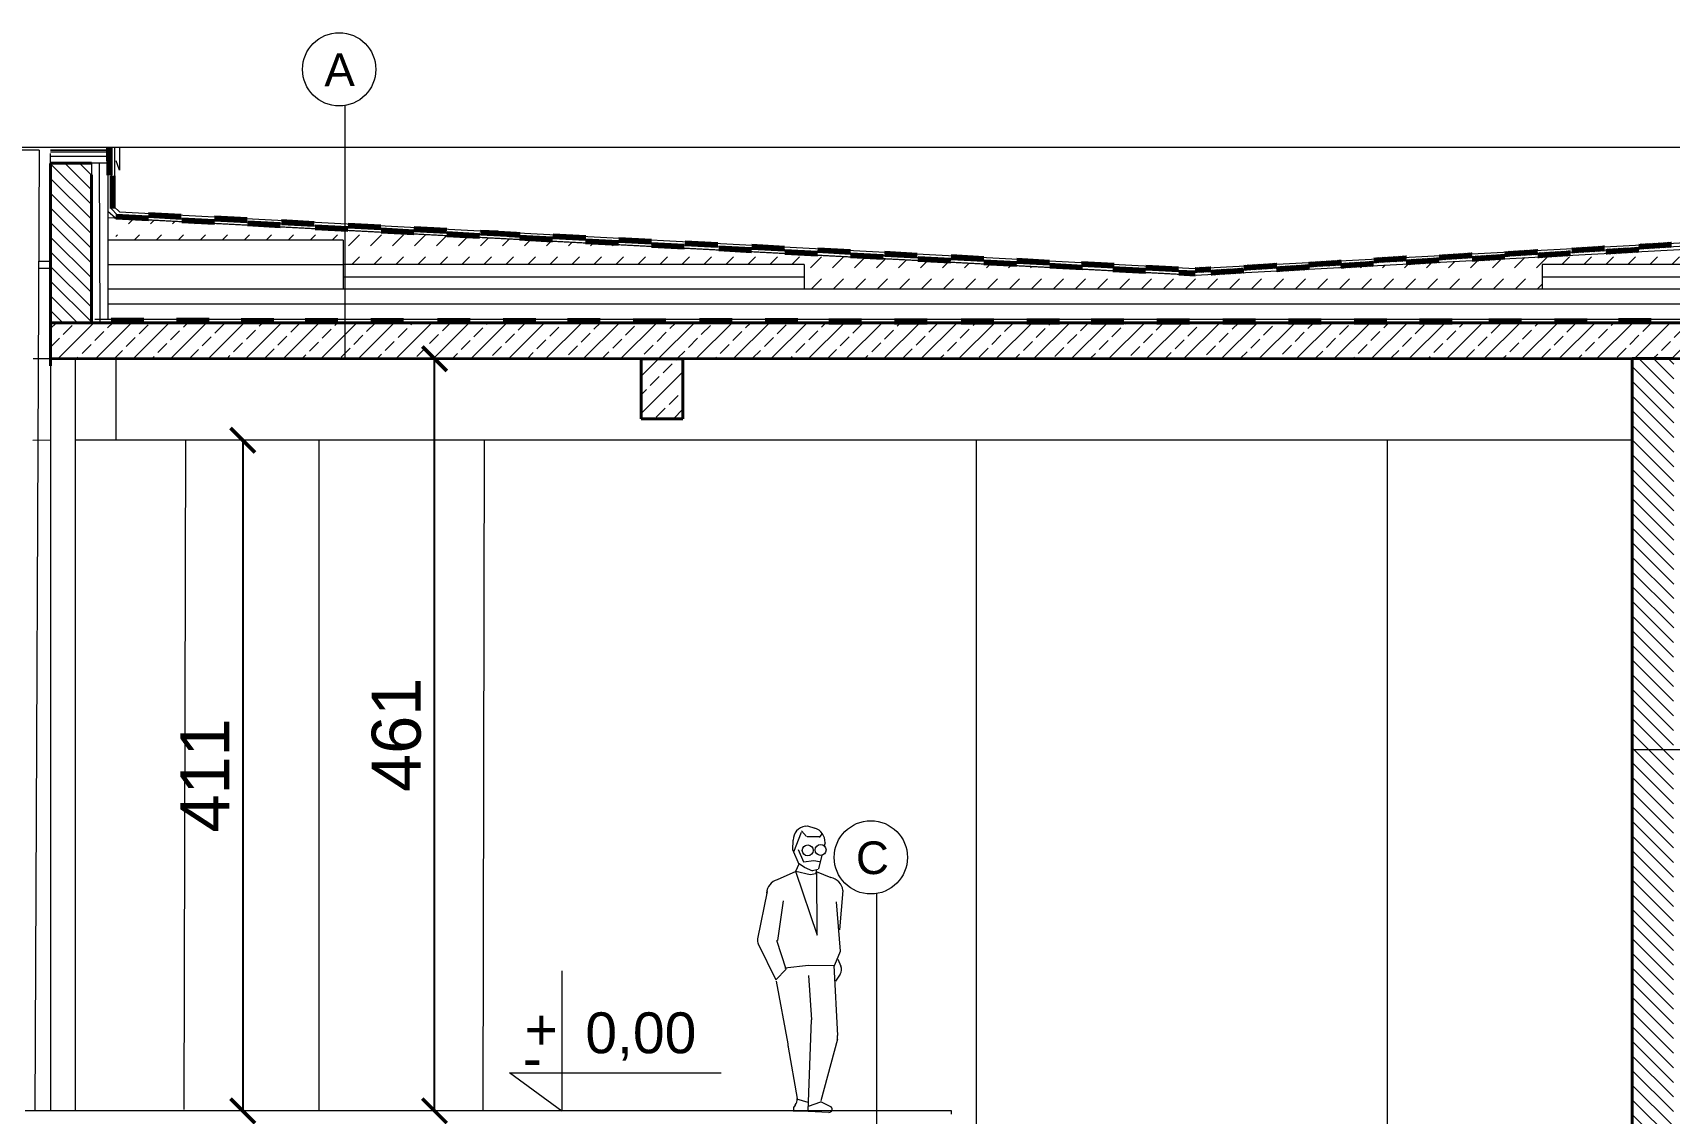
# Model space of a CAD drawing. Header units: millimetres. Extents: x -105266 to 178069, y 491 to 168574.
# Drawn here: x -76686 to -75684, y 38750 to 39411 of the extents above; entities that cross this region are included whole.
import ezdxf

# ---------------------------------------------------------------- set-up
doc = ezdxf.new("R2010")
doc.units = ezdxf.units.MM
doc.layers.get('defpoints').update_dxf_attribs({"color": 4})
for name, color, linetype, lineweight in [('A sc-murowane', 2, 'Continuous', 40), ('A-L-W', 123, 'Continuous', 15), ('A-sc murowane', 2, 'Continuous', 40), ('A-sc wykończenie', 6, 'Continuous', 18), ('A-SC-MUROWANE', 2, 'Continuous', 40), ('AVG', 123, 'Continuous', 15), ('izolacja2', 4, 'BATTING', 9), ('stolarka', 1, 'Continuous', 5), ('ściany murowane', 2, 'Continuous', 40)]:
    doc.layers.add(name, color=color, linetype=linetype, lineweight=lineweight)
doc.styles.get("Standard").update_dxf_attribs({"font": 'arial.ttf'})
doc.linetypes.add('BATTING', pattern='A,0.00254,-2.54,[134,ltypeshp.shx,S=2.54,R=0,X=-2.54,Y=0],-5.08,[134,ltypeshp.shx,S=2.54,R=180,X=2.54,Y=0],-2.54', length=10.16254)
doc.dimstyles.new('ewelina', dxfattribs={"dimtxt": 30, "dimasz": 15, "dimexe": 1.25, "dimexo": 0.625, "dimgap": 8, "dimtad": 1, "dimdec": 0, "dimtxsty": 'Standard', "dimblk": 'ARCHTICK', "dimcen": 2.5, "dimse1": 1, "dimse2": 1, "dimadec": 0, "dimazin": 0, "dimtfac": 1, "dimtdec": 0, "dimtmove": 0, "dimatfit": 3, "dimldrblk": 'ARCHTICK', "dimfxl": 1, "dimarcsym": 0})
pattern_1 = [(45, (-140315.153, -9495.571), (-11.4904852, 11.4904852), []), (45, (-140303.68, -9495.571), (-11.4904852, 11.4904852), [7.8, -3.25])]
pattern_2 = [(315, (-103386.2177, -9239.049), (4.49012806, 4.49012806), [])]

# ---------------------------------------------------------------- blocks, each defined once
blk = doc.blocks.new('_ArchTick')
at = {"color": 0, "linetype": 'ByBlock', "const_width": 0.15}
blk.add_lwpolyline([(-0.5, -0.5), (0.5, 0.5)], dxfattribs=at)
blk = doc.blocks.new('*D419')
at = {"layer": 'A-sc wykończenie', "color": 0, "lineweight": -2, "transparency": 16777216}
blk.add_line((-76557.2, 39161.7), (-76557.2, 38751), dxfattribs=at)
at = {"layer": 'defpoints', "color": 0, "transparency": 16777216}
for p in [(-76634.8, 39161.7), (-76557.2, 38751), (-76557.2, 38751)]:
    blk.add_point(p, dxfattribs=at)
at = {"layer": 'A-sc wykończenie', "color": 0, "lineweight": -2, "transparency": 16777216, "xscale": 15, "yscale": 15, "zscale": 15}
for p, rotation in [((-76557.2, 39161.7), 90), ((-76557.2, 38751), 270)]:
    blk.add_blockref('_ArchTick', p, dxfattribs=dict(at, rotation=rotation))
at = {"layer": 'A-sc wykończenie', "color": 0, "transparency": 16777216, "insert": (-76580.3, 38956.4), "char_height": 30, "attachment_point": 5, "rotation": 90}
blk.add_mtext('411', dxfattribs=at)
blk = doc.blocks.new('*D420')
at = {"layer": 'A-sc wykończenie', "color": 0, "lineweight": -2, "transparency": 16777216}
blk.add_line((-76439.7, 38751), (-76439.7, 39211.6), dxfattribs=at)
at = {"layer": 'defpoints', "color": 0, "transparency": 16777216}
for p in [(-76674.8, 39211.6), (-76439.7, 39211.6), (-76688.4, 38751)]:
    blk.add_point(p, dxfattribs=at)
at = {"layer": 'A-sc wykończenie', "color": 0, "lineweight": -2, "transparency": 16777216, "xscale": 15, "yscale": 15, "zscale": 15}
for p, rotation in [((-76439.7, 39211.6), 90), ((-76439.7, 38751), 270)]:
    blk.add_blockref('_ArchTick', p, dxfattribs=dict(at, rotation=rotation))
at = {"layer": 'A-sc wykończenie', "color": 0, "transparency": 16777216, "insert": (-76463, 38981.3), "char_height": 30, "attachment_point": 5, "rotation": 90}
blk.add_mtext('461', dxfattribs=at)

msp = doc.modelspace()

# ---------------------------------------------------------------- hatches: boundary and pattern name
at = {"layer": 'A-sc wykończenie'}
h = msp.add_hatch(dxfattribs=at)
h.set_pattern_fill('LINE', color=256, scale=2, angle=315)
h.set_pattern_definition(pattern_2)
h.paths.add_polyline_path([(-76674.79, 39331.27), (-76674.79, 39233.69), (-76649.79, 39233.69), (-76649.79, 39331.27)])
h = msp.add_hatch(dxfattribs=at)
h.set_pattern_fill('DASH', color=256, scale=3, angle=45)
h.set_pattern_definition([(45, (-140315.153, -9495.571), (9e-16, 13.4703842), [9.525, -9.525])])
h.paths.add_polyline_path([(-75385.92, 39284.26), (-75385.92, 39293.98), (-75973.33, 39262.84), (-76634.79, 39297.61), (-76634.79, 39284.3), (-76495.7, 39284.29), (-76495.7, 39269.29), (-76213.32, 39269.28), (-76213.33, 39254.27), (-75761.56, 39254.27), (-75761.56, 39269.27), (-75478.23, 39269.26), (-75478.23, 39284.26)])
h = msp.add_hatch(dxfattribs=at)
h.set_pattern_fill('JIS_STN_2.5', color=256, scale=6.5)
h.set_pattern_definition(pattern_1)
edge = h.paths.add_edge_path()
edge.add_line((-75345.97, 39233.64), (-75345.97, 39211.66))
edge.add_line((-75345.97, 39233.64), (-75345.97, 39233.64))
edge.add_line((-75345.97, 39233.64), (-76649.79, 39233.69))
edge.add_line((-76649.79, 39233.69), (-76674.79, 39233.69))
edge.add_line((-76674.79, 39233.69), (-76674.79, 39211.64))
edge.add_line((-75343.13, 39211.66), (-76674.79, 39211.64))
h = msp.add_hatch(dxfattribs=at)
h.set_pattern_fill('LINE', color=256, scale=2, angle=315)
h.set_pattern_definition(pattern_2)
edge = h.paths.add_edge_path()
edge.add_line((-75706.46, 38598.46), (-75681.27, 38598.46))
edge.add_line((-75706.47, 39211.65), (-75706.46, 38598.46))
edge.add_line((-75706.47, 39211.65), (-75680.97, 39211.65))
edge.add_line((-75680.97, 39211.65), (-75681.27, 38598.46))
at = {"layer": 'AVG', "linetype": 'Continuous', "ltscale": 50}
h = msp.add_hatch(dxfattribs=at)
h.set_pattern_fill('JIS_STN_2.5', color=256, scale=6.5)
h.set_pattern_definition(pattern_1)
h.paths.add_polyline_path([(-76287.67, 39174.8), (-76287.67, 39211.64), (-76313.23, 39211.64), (-76313.23, 39174.8)])
at = {"layer": 'ściany murowane', "linetype": 'Continuous', "ltscale": 50}
h = msp.add_hatch(dxfattribs=at)
h.set_pattern_fill('LINE', color=5, angle=-90.0207)
h.set_pattern_definition([(269.9793048446, (-5812153.75952, 8822037.50481), (0.124999991846, -4.51498241e-05), [])])
edge = h.paths.add_edge_path()
edge.add_line((-76640.11, 39341.15), (-76637.62, 39341.17))
edge.add_line((-76637.62, 39341.17), (-76637.82, 39323.95))
edge.add_line((-76637.82, 39323.95), (-76639.82, 39323.95))
edge.add_line((-76639.82, 39323.95), (-76640.05, 39341.17))
h = msp.add_hatch(dxfattribs=at)
h.set_pattern_fill('LINE', color=5, angle=-90.0207)
h.set_pattern_definition([(269.9793048446, (-5812151.6839, 8822017.15029), (0.124999991846, -4.51498241e-05), [])])
edge = h.paths.add_edge_path()
edge.add_line((-76637.73, 39323.59), (-76635.73, 39323.59))
edge.add_line((-76635.73, 39323.59), (-76635.74, 39303.59))
edge.add_line((-76635.74, 39303.59), (-76637.74, 39303.59))
edge.add_line((-76637.74, 39303.59), (-76637.73, 39323.59))
h = msp.add_hatch(dxfattribs=at)
h.set_pattern_fill('LINE', color=5, angle=-3.00951)
h.set_pattern_definition([(356.9904902904, (-9146437.099, -5230476.07446), (0.006562712975, 0.1248276043125), [])])
edge = h.paths.add_edge_path()
edge.add_line((-76634.92, 39297.62), (-76634.81, 39299.62))
edge.add_line((-76634.81, 39299.62), (-76614.84, 39298.57))
edge.add_line((-76614.84, 39298.57), (-76614.94, 39296.57))
edge.add_line((-76614.94, 39296.57), (-76634.92, 39297.62))
h = msp.add_hatch(dxfattribs=at)
h.set_pattern_fill('LINE', color=5, angle=-3.00951)
h.set_pattern_definition([(356.9904902904, (-9146417.11204, -5230475.09813), (0.006562712975, 0.1248276043125), [])])
edge = h.paths.add_edge_path()
edge.add_line((-76614.93, 39298.6), (-76614.83, 39300.59))
edge.add_line((-76614.83, 39300.59), (-76594.85, 39299.54))
edge.add_line((-76594.85, 39299.54), (-76594.96, 39297.55))
edge.add_line((-76594.96, 39297.55), (-76614.93, 39298.6))
h = msp.add_hatch(dxfattribs=at)
h.set_pattern_fill('LINE', color=5, angle=-3.00951)
h.set_pattern_definition([(356.9904902904, (-9146396.69542, -5230478.19865), (0.006562712975, 0.1248276043125), [])])
edge = h.paths.add_edge_path()
edge.add_line((-76594.51, 39295.5), (-76594.41, 39297.49))
edge.add_line((-76594.41, 39297.49), (-76574.44, 39296.44))
edge.add_line((-76574.44, 39296.44), (-76574.54, 39294.45))
edge.add_line((-76574.54, 39294.45), (-76594.51, 39295.5))
h = msp.add_hatch(dxfattribs=at)
h.set_pattern_fill('LINE', color=5, angle=-3.00951)
h.set_pattern_definition([(356.9904902904, (-9146376.74427, -5230477.14504), (0.006562712975, 0.1248276043125), [])])
edge = h.paths.add_edge_path()
edge.add_line((-76574.56, 39296.55), (-76574.46, 39298.55))
edge.add_line((-76574.46, 39298.55), (-76554.48, 39297.5))
edge.add_line((-76554.48, 39297.5), (-76554.59, 39295.5))
edge.add_line((-76554.59, 39295.5), (-76574.56, 39296.55))
h = msp.add_hatch(dxfattribs=at)
h.set_pattern_fill('LINE', color=5, angle=-3.00951)
h.set_pattern_definition([(356.9904902904, (-9146356.40136, -5230480.31707), (0.006562712975, 0.1248276043125), [])])
edge = h.paths.add_edge_path()
edge.add_line((-76554.22, 39293.38), (-76554.11, 39295.38))
edge.add_line((-76554.11, 39295.38), (-76534.14, 39294.33))
edge.add_line((-76534.14, 39294.33), (-76534.25, 39292.33))
edge.add_line((-76534.25, 39292.33), (-76554.22, 39293.38))
h = msp.add_hatch(dxfattribs=at)
h.set_pattern_fill('LINE', color=5, angle=-3.00951)
h.set_pattern_definition([(356.9904902904, (-9146335.682, -5230479.3888), (0.006562712975, 0.1248276043125), [])])
edge = h.paths.add_edge_path()
edge.add_line((-76533.5, 39294.31), (-76533.4, 39296.3))
edge.add_line((-76533.4, 39296.3), (-76513.42, 39295.25))
edge.add_line((-76513.42, 39295.25), (-76513.53, 39293.26))
edge.add_line((-76513.53, 39293.26), (-76533.5, 39294.31))
h = msp.add_hatch(dxfattribs=at)
h.set_pattern_fill('LINE', color=5, angle=-3.00951)
h.set_pattern_definition([(356.9904902904, (-9146315.05662, -5230482.49074), (0.006562712975, 0.1248276043125), [])])
edge = h.paths.add_edge_path()
edge.add_line((-76512.87, 39291.21), (-76512.77, 39293.2))
edge.add_line((-76512.77, 39293.2), (-76492.8, 39292.15))
edge.add_line((-76492.8, 39292.15), (-76492.9, 39290.15))
edge.add_line((-76492.9, 39290.15), (-76512.87, 39291.2))
h = msp.add_hatch(dxfattribs=at)
h.set_pattern_fill('LINE', color=5, angle=-3.00951)
h.set_pattern_definition([(356.9904902904, (-9146294.82368, -5230481.4882), (0.006562712975, 0.1248276043125), [])])
edge = h.paths.add_edge_path()
edge.add_line((-76492.64, 39292.21), (-76492.54, 39294.2))
edge.add_line((-76492.54, 39294.2), (-76472.56, 39293.15))
edge.add_line((-76472.56, 39293.15), (-76472.67, 39291.16))
edge.add_line((-76472.67, 39291.16), (-76492.64, 39292.21))
h = msp.add_hatch(dxfattribs=at)
h.set_pattern_fill('LINE', color=5, angle=-3.00951)
h.set_pattern_definition([(356.9904902904, (-9146274.65304, -5230484.61493), (0.006562712975, 0.1248276043125), [])])
edge = h.paths.add_edge_path()
edge.add_line((-76472.47, 39289.08), (-76472.37, 39291.08))
edge.add_line((-76472.37, 39291.08), (-76452.39, 39290.03))
edge.add_line((-76452.39, 39290.03), (-76452.5, 39288.03))
edge.add_line((-76452.5, 39288.03), (-76472.47, 39289.08))
h = msp.add_hatch(dxfattribs=at)
h.set_pattern_fill('LINE', color=5, angle=-3.00951)
h.set_pattern_definition([(356.9904902904, (-9146254.5491, -5230483.74389), (0.006562712975, 0.1248276043125), [])])
edge = h.paths.add_edge_path()
edge.add_line((-76452.37, 39289.95), (-76452.26, 39291.95))
edge.add_line((-76452.26, 39291.95), (-76432.29, 39290.9))
edge.add_line((-76432.29, 39290.9), (-76432.39, 39288.9))
edge.add_line((-76432.39, 39288.9), (-76452.37, 39289.95))
h = msp.add_hatch(dxfattribs=at)
h.set_pattern_fill('LINE', color=5, angle=-3.00951)
h.set_pattern_definition([(356.9904902904, (-9146234.35898, -5230486.73336), (0.006562712975, 0.1248276043125), [])])
edge = h.paths.add_edge_path()
edge.add_line((-76432.18, 39286.96), (-76432.07, 39288.96))
edge.add_line((-76432.07, 39288.96), (-76412.1, 39287.91))
edge.add_line((-76412.1, 39287.91), (-76412.2, 39285.91))
edge.add_line((-76412.2, 39285.91), (-76432.18, 39286.96))
h = msp.add_hatch(dxfattribs=at)
h.set_pattern_fill('LINE', color=5, angle=-3.00951)
h.set_pattern_definition([(356.9904902904, (-9146213.82441, -5230485.75342), (0.006562712975, 0.1248276043125), [])])
edge = h.paths.add_edge_path()
edge.add_line((-76411.64, 39287.94), (-76411.54, 39289.94))
edge.add_line((-76411.54, 39289.94), (-76387.33, 39288.4))
edge.add_line((-76387.33, 39288.4), (-76387.33, 39286.5))
edge.add_line((-76387.33, 39286.5), (-76411.64, 39287.94))
h = msp.add_hatch(dxfattribs=at)
h.set_pattern_fill('LINE', color=5, angle=-3.00951)
h.set_pattern_definition([(356.9904902904, (-9146189.80391, -5230489.0758), (0.006562712975, 0.1248276043125), [])])
edge = h.paths.add_edge_path()
edge.add_line((-76387.62, 39284.62), (-76387.52, 39286.62))
edge.add_line((-76387.52, 39286.62), (-76367.54, 39285.57))
edge.add_line((-76367.54, 39285.57), (-76367.65, 39283.57))
edge.add_line((-76367.65, 39283.57), (-76387.62, 39284.62))
h = msp.add_hatch(dxfattribs=at)
h.set_pattern_fill('LINE', color=5, angle=-3.00951)
h.set_pattern_definition([(356.9904902904, (-9146169.44783, -5230488.12006), (0.006562712975, 0.1248276043125), [])])
edge = h.paths.add_edge_path()
edge.add_line((-76367.27, 39285.58), (-76367.16, 39287.57))
edge.add_line((-76367.16, 39287.57), (-76347.19, 39286.52))
edge.add_line((-76347.19, 39286.52), (-76347.29, 39284.53))
edge.add_line((-76347.29, 39284.53), (-76367.27, 39285.58))
h = msp.add_hatch(dxfattribs=at)
h.set_pattern_fill('LINE', color=5, angle=-3.00951)
h.set_pattern_definition([(356.9904902904, (-9146149.40033, -5230491.19999), (0.006562712975, 0.1248276043125), [])])
edge = h.paths.add_edge_path()
edge.add_line((-76347.22, 39282.5), (-76347.11, 39284.49))
edge.add_line((-76347.11, 39284.49), (-76327.14, 39283.44))
edge.add_line((-76327.14, 39283.44), (-76327.25, 39281.45))
edge.add_line((-76327.25, 39281.45), (-76347.22, 39282.5))
h = msp.add_hatch(dxfattribs=at)
h.set_pattern_fill('LINE', color=5, angle=-3.00951)
h.set_pattern_definition([(356.9904902904, (-9146129.17061, -5230490.2819), (0.006562712975, 0.1248276043125), [])])
edge = h.paths.add_edge_path()
edge.add_line((-76326.99, 39283.41), (-76326.88, 39285.41))
edge.add_line((-76326.88, 39285.41), (-76306.91, 39284.36))
edge.add_line((-76306.91, 39284.36), (-76307.02, 39282.36))
edge.add_line((-76307.02, 39282.36), (-76326.99, 39283.41))
h = msp.add_hatch(dxfattribs=at)
h.set_pattern_fill('LINE', color=5, angle=-3.00951)
h.set_pattern_definition([(356.9904902904, (-9146109.10628, -5230493.31842), (0.006562712975, 0.1248276043125), [])])
edge = h.paths.add_edge_path()
edge.add_line((-76306.92, 39280.38), (-76306.82, 39282.37))
edge.add_line((-76306.82, 39282.37), (-76286.85, 39281.32))
edge.add_line((-76286.85, 39281.32), (-76286.95, 39279.33))
edge.add_line((-76286.95, 39279.33), (-76306.92, 39280.38))
h = msp.add_hatch(dxfattribs=at)
h.set_pattern_fill('LINE', color=5, angle=-3.00951)
h.set_pattern_definition([(356.9904902904, (-9146088.58658, -5230492.31489), (0.006562712975, 0.1248276043125), [])])
edge = h.paths.add_edge_path()
edge.add_line((-76286.4, 39281.38), (-76286.3, 39283.38))
edge.add_line((-76286.3, 39283.38), (-76266.33, 39282.33))
edge.add_line((-76266.33, 39282.33), (-76266.43, 39280.33))
edge.add_line((-76266.43, 39280.33), (-76286.4, 39281.38))
h = msp.add_hatch(dxfattribs=at)
h.set_pattern_fill('LINE', color=5, angle=-3.00951)
h.set_pattern_definition([(356.9904902904, (-9146067.88399, -5230495.48565), (0.006562712975, 0.1248276043125), [])])
edge = h.paths.add_edge_path()
edge.add_line((-76265.7, 39278.21), (-76265.6, 39280.21))
edge.add_line((-76265.6, 39280.21), (-76245.62, 39279.16))
edge.add_line((-76245.62, 39279.16), (-76245.73, 39277.16))
edge.add_line((-76245.73, 39277.16), (-76265.7, 39278.21))
h = msp.add_hatch(dxfattribs=at)
h.set_pattern_fill('LINE', color=5, angle=-3.00951)
h.set_pattern_definition([(356.9904902904, (-9146047.72914, -5230494.52683), (0.006562712975, 0.1248276043125), [])])
edge = h.paths.add_edge_path()
edge.add_line((-76245.55, 39279.17), (-76245.44, 39281.17))
edge.add_line((-76245.44, 39281.17), (-76225.47, 39280.12))
edge.add_line((-76225.47, 39280.12), (-76225.57, 39278.12))
edge.add_line((-76225.57, 39278.12), (-76245.55, 39279.17))
h = msp.add_hatch(dxfattribs=at)
h.set_pattern_fill('LINE', color=5, angle=-3.00951)
h.set_pattern_definition([(356.9904902904, (-9146007.35522, -5230496.63021), (0.006562712975, 0.1248276043125), [])])
edge = h.paths.add_edge_path()
edge.add_line((-76205.17, 39277.07), (-76205.07, 39279.06))
edge.add_line((-76205.07, 39279.06), (-76185.1, 39278.01))
edge.add_line((-76185.1, 39278.01), (-76185.2, 39276.02))
edge.add_line((-76185.2, 39276.02), (-76205.17, 39277.07))
h = msp.add_hatch(dxfattribs=at)
h.set_pattern_fill('LINE', color=5, angle=-3.00951)
h.set_pattern_definition([(356.9904902904, (-9145628.3125, -5230496.00834), (0.006562712975, 0.1248276043125), [])])
edge = h.paths.add_edge_path()
edge.add_line((-75723.38, 39278.1), (-75723.5, 39280.1))
edge.add_line((-75723.5, 39280.1), (-75743.47, 39278.89))
edge.add_line((-75743.47, 39278.89), (-75743.35, 39276.89))
edge.add_line((-75743.35, 39276.89), (-75723.38, 39278.1))
h = msp.add_hatch(dxfattribs=at)
h.set_pattern_fill('LINE', color=5, angle=-3.00951)
h.set_pattern_definition([(356.9904902904, (-9145607.40251, -5230496.7411), (0.006562712975, 0.1248276043125), [])])
edge = h.paths.add_edge_path()
edge.add_line((-75702.47, 39277.37), (-75702.59, 39279.36))
edge.add_line((-75702.59, 39279.36), (-75722.56, 39278.15))
edge.add_line((-75722.56, 39278.15), (-75722.44, 39276.16))
edge.add_line((-75722.44, 39276.16), (-75702.47, 39277.37))
h = msp.add_hatch(dxfattribs=at)
h.set_pattern_fill('LINE', color=5, angle=-3.00951)
h.set_pattern_definition([(356.9904902904, (-9145587.28187, -5230493.68583), (0.006562712975, 0.1248276043125), [])])
edge = h.paths.add_edge_path()
edge.add_line((-75682.35, 39280.42), (-75682.47, 39282.42))
edge.add_line((-75682.47, 39282.42), (-75702.44, 39281.21))
edge.add_line((-75702.44, 39281.21), (-75702.32, 39279.21))
edge.add_line((-75702.32, 39279.21), (-75682.35, 39280.42))
h = msp.add_hatch(dxfattribs=at)
h.set_pattern_fill('LINE', color=5, angle=-3.00951)
h.set_pattern_definition([(356.9904902904, (-9146027.48041, -5230497.60983), (0.006562712975, 0.1248276043125), [])])
edge = h.paths.add_edge_path()
edge.add_line((-76225.3, 39276.09), (-76225.19, 39278.08))
edge.add_line((-76225.19, 39278.08), (-76205.22, 39277.03))
edge.add_line((-76205.22, 39277.03), (-76205.33, 39275.04))
edge.add_line((-76205.33, 39275.04), (-76225.3, 39276.09))
h = msp.add_hatch(dxfattribs=at)
h.set_pattern_fill('LINE', color=5, angle=-3.00951)
h.set_pattern_definition([(356.9904902904, (-9145987.18635, -5230499.72826), (0.006562712975, 0.1248276043125), [])])
edge = h.paths.add_edge_path()
edge.add_line((-76185, 39273.97), (-76184.9, 39275.96))
edge.add_line((-76184.9, 39275.96), (-76164.93, 39274.91))
edge.add_line((-76164.93, 39274.91), (-76165.03, 39272.92))
edge.add_line((-76165.03, 39272.92), (-76185, 39273.97))
h = msp.add_hatch(dxfattribs=at)
h.set_pattern_fill('LINE', color=5, angle=-3.00951)
h.set_pattern_definition([(356.9904902904, (-9145966.40636, -5230498.79602), (0.006562712975, 0.1248276043125), [])])
edge = h.paths.add_edge_path()
edge.add_line((-76164.22, 39274.9), (-76164.12, 39276.9))
edge.add_line((-76164.12, 39276.9), (-76144.15, 39275.85))
edge.add_line((-76144.15, 39275.85), (-76144.25, 39273.85))
edge.add_line((-76144.25, 39273.85), (-76164.22, 39274.9))
h = msp.add_hatch(dxfattribs=at)
h.set_pattern_fill('LINE', color=5, angle=-3.00951)
h.set_pattern_definition([(356.9904902904, (-9145945.96314, -5230501.89554), (0.006562712975, 0.1248276043125), [])])
edge = h.paths.add_edge_path()
edge.add_line((-76143.78, 39271.8), (-76143.68, 39273.8))
edge.add_line((-76143.68, 39273.8), (-76123.7, 39272.75))
edge.add_line((-76123.7, 39272.75), (-76123.81, 39270.75))
edge.add_line((-76123.81, 39270.75), (-76143.78, 39271.8))
h = msp.add_hatch(dxfattribs=at)
h.set_pattern_fill('LINE', color=5, angle=-3.00951)
h.set_pattern_definition([(356.9904902904, (-9145925.59024, -5230500.8485), (0.006562712975, 0.1248276043125), [])])
edge = h.paths.add_edge_path()
edge.add_line((-76123.41, 39272.85), (-76123.3, 39274.84))
edge.add_line((-76123.3, 39274.84), (-76103.33, 39273.79))
edge.add_line((-76103.33, 39273.79), (-76103.44, 39271.8))
edge.add_line((-76103.44, 39271.8), (-76123.41, 39272.85))
h = msp.add_hatch(dxfattribs=at)
h.set_pattern_fill('LINE', color=5, angle=-3.00951)
h.set_pattern_definition([(356.9904902904, (-9145905.55956, -5230504.01973), (0.006562712975, 0.1248276043125), [])])
edge = h.paths.add_edge_path()
edge.add_line((-76103.38, 39269.68), (-76103.27, 39271.67))
edge.add_line((-76103.27, 39271.67), (-76083.3, 39270.62))
edge.add_line((-76083.3, 39270.62), (-76083.41, 39268.63))
edge.add_line((-76083.41, 39268.63), (-76103.38, 39269.68))
h = msp.add_hatch(dxfattribs=at)
h.set_pattern_fill('LINE', color=5, angle=-3.00951)
h.set_pattern_definition([(356.9904902904, (-9145885.41588, -5230503.08112), (0.006562712975, 0.1248276043125), [])])
edge = h.paths.add_edge_path()
edge.add_line((-76083.23, 39270.62), (-76083.13, 39272.61))
edge.add_line((-76083.13, 39272.61), (-76063.16, 39271.56))
edge.add_line((-76063.16, 39271.56), (-76063.26, 39269.56))
edge.add_line((-76063.26, 39269.56), (-76083.23, 39270.61))
h = msp.add_hatch(dxfattribs=at)
h.set_pattern_fill('LINE', color=5, angle=-3.00951)
h.set_pattern_definition([(356.9904902904, (-9145865.26551, -5230506.13815), (0.006562712975, 0.1248276043125), [])])
edge = h.paths.add_edge_path()
edge.add_line((-76063.08, 39267.56), (-76062.98, 39269.55))
edge.add_line((-76062.98, 39269.55), (-76043.01, 39268.5))
edge.add_line((-76043.01, 39268.5), (-76043.11, 39266.51))
edge.add_line((-76043.11, 39266.51), (-76063.08, 39267.56))
h = msp.add_hatch(dxfattribs=at)
h.set_pattern_fill('LINE', color=5, angle=-3.00951)
h.set_pattern_definition([(356.9904902904, (-9145845.82526, -5230505.18649), (0.006562712975, 0.1248276043125), [])])
edge = h.paths.add_edge_path()
edge.add_line((-76043.64, 39268.51), (-76043.54, 39270.51))
edge.add_line((-76043.54, 39270.51), (-76023.57, 39269.46))
edge.add_line((-76023.57, 39269.46), (-76023.67, 39267.46))
edge.add_line((-76023.67, 39267.46), (-76043.64, 39268.51))
h = msp.add_hatch(dxfattribs=at)
h.set_pattern_fill('LINE', color=5, angle=-3.00951)
h.set_pattern_definition([(356.9904902904, (-9145828.97681, -5230506.59402), (0.006562712975, 0.1248276043125), [])])
edge = h.paths.add_edge_path()
edge.add_line((-75924.05, 39267.52), (-75924.17, 39269.51))
edge.add_line((-75924.17, 39269.51), (-75944.13, 39268.3))
edge.add_line((-75944.13, 39268.3), (-75944.01, 39266.3))
edge.add_line((-75944.01, 39266.3), (-75924.05, 39267.51))
h = msp.add_hatch(dxfattribs=at)
h.set_pattern_fill('LINE', color=5, angle=-3.00951)
h.set_pattern_definition([(356.9904902904, (-9145809.03695, -5230507.41054), (0.006562712975, 0.1248276043125), [])])
edge = h.paths.add_edge_path()
edge.add_line((-75904.11, 39266.7), (-75904.23, 39268.69))
edge.add_line((-75904.23, 39268.69), (-75924.19, 39267.48))
edge.add_line((-75924.19, 39267.48), (-75924.07, 39265.49))
edge.add_line((-75924.07, 39265.49), (-75904.11, 39266.7))
h = msp.add_hatch(dxfattribs=at)
h.set_pattern_fill('LINE', color=5, angle=-3.00951)
h.set_pattern_definition([(356.9904902904, (-9145789.40114, -5230504.67398), (0.006562712975, 0.1248276043125), [])])
edge = h.paths.add_edge_path()
edge.add_line((-75884.47, 39269.44), (-75884.59, 39271.43))
edge.add_line((-75884.59, 39271.43), (-75904.56, 39270.22))
edge.add_line((-75904.56, 39270.22), (-75904.43, 39268.22))
edge.add_line((-75904.43, 39268.22), (-75884.47, 39269.43))
h = msp.add_hatch(dxfattribs=at)
h.set_pattern_fill('LINE', color=5, angle=-3.00951)
h.set_pattern_definition([(356.9904902904, (-9145769.81684, -5230505.33521), (0.006562712975, 0.1248276043125), [])])
edge = h.paths.add_edge_path()
edge.add_line((-75864.89, 39268.77), (-75865.01, 39270.77))
edge.add_line((-75865.01, 39270.77), (-75884.97, 39269.56))
edge.add_line((-75884.97, 39269.56), (-75884.85, 39267.56))
edge.add_line((-75884.85, 39267.56), (-75864.89, 39268.77))
h = msp.add_hatch(dxfattribs=at)
h.set_pattern_fill('LINE', color=5, angle=-3.00951)
h.set_pattern_definition([(356.9904902904, (-9145749.53096, -5230502.08502), (0.006562712975, 0.1248276043125), [])])
edge = h.paths.add_edge_path()
edge.add_line((-75844.6, 39272.02), (-75844.72, 39274.02))
edge.add_line((-75844.72, 39274.02), (-75864.69, 39272.81))
edge.add_line((-75864.69, 39272.81), (-75864.56, 39270.81))
edge.add_line((-75864.56, 39270.81), (-75844.6, 39272.02))
h = msp.add_hatch(dxfattribs=at)
h.set_pattern_fill('LINE', color=5, angle=-3.00951)
h.set_pattern_definition([(356.9904902904, (-9145729.63348, -5230503.20892), (0.006562712975, 0.1248276043125), [])])
edge = h.paths.add_edge_path()
edge.add_line((-75824.7, 39270.9), (-75824.82, 39272.9))
edge.add_line((-75824.82, 39272.9), (-75844.79, 39271.69))
edge.add_line((-75844.79, 39271.69), (-75844.67, 39269.69))
edge.add_line((-75844.67, 39269.69), (-75824.7, 39270.9))
h = msp.add_hatch(dxfattribs=at)
h.set_pattern_fill('LINE', color=5, angle=-3.00951)
h.set_pattern_definition([(356.9904902904, (-9145709.43397, -5230500.26878), (0.006562712975, 0.1248276043125), [])])
edge = h.paths.add_edge_path()
edge.add_line((-75804.5, 39273.84), (-75804.63, 39275.84))
edge.add_line((-75804.63, 39275.84), (-75824.59, 39274.63))
edge.add_line((-75824.59, 39274.63), (-75824.47, 39272.63))
edge.add_line((-75824.47, 39272.63), (-75804.5, 39273.84))
h = msp.add_hatch(dxfattribs=at)
h.set_pattern_fill('LINE', color=5, angle=-3.00951)
h.set_pattern_definition([(356.9904902904, (-9145689.2831, -5230501.07379), (0.006562712975, 0.1248276043125), [])])
edge = h.paths.add_edge_path()
edge.add_line((-75784.35, 39273.04), (-75784.47, 39275.03))
edge.add_line((-75784.47, 39275.03), (-75804.44, 39273.82))
edge.add_line((-75804.44, 39273.82), (-75804.32, 39271.82))
edge.add_line((-75804.32, 39271.82), (-75784.35, 39273.03))
h = msp.add_hatch(dxfattribs=at)
h.set_pattern_fill('LINE', color=5, angle=-3.00951)
h.set_pattern_definition([(356.9904902904, (-9145669.24554, -5230498.18489), (0.006562712975, 0.1248276043125), [])])
edge = h.paths.add_edge_path()
edge.add_line((-75764.32, 39275.92), (-75764.44, 39277.92))
edge.add_line((-75764.44, 39277.92), (-75784.4, 39276.71))
edge.add_line((-75784.4, 39276.71), (-75784.28, 39274.71))
edge.add_line((-75784.28, 39274.71), (-75764.32, 39275.92))
h = msp.add_hatch(dxfattribs=at)
h.set_pattern_fill('LINE', color=5, angle=-3.00951)
h.set_pattern_definition([(356.9904902904, (-9145649.09973, -5230498.9475), (0.006562712975, 0.1248276043125), [])])
edge = h.paths.add_edge_path()
edge.add_line((-75744.17, 39275.16), (-75744.29, 39277.16))
edge.add_line((-75744.29, 39277.16), (-75764.25, 39275.95))
edge.add_line((-75764.25, 39275.95), (-75764.13, 39273.95))
edge.add_line((-75764.13, 39273.95), (-75744.17, 39275.16))
h = msp.add_hatch(dxfattribs=at)
h.set_pattern_fill('LINE', color=5, angle=-3.00951)
h.set_pattern_definition([(356.9904902904, (-9145826.68417, -5230508.16654), (0.006562712975, 0.1248276043125), [])])
edge = h.paths.add_edge_path()
edge.add_line((-76024.5, 39265.53), (-76024.4, 39267.53))
edge.add_line((-76024.4, 39267.53), (-76004.42, 39266.48))
edge.add_line((-76004.42, 39266.48), (-76004.53, 39264.48))
edge.add_line((-76004.53, 39264.48), (-76024.5, 39265.53))
h = msp.add_hatch(dxfattribs=at)
h.set_pattern_fill('LINE', color=5, angle=-3.00951)
h.set_pattern_definition([(356.9904902904, (-9145806.44036, -5230507.21391), (0.006562712975, 0.1248276043125), [])])
edge = h.paths.add_edge_path()
edge.add_line((-76004.26, 39266.48), (-76004.15, 39268.48))
edge.add_line((-76004.15, 39268.48), (-75984.18, 39267.43))
edge.add_line((-75984.18, 39267.43), (-75984.29, 39265.43))
edge.add_line((-75984.29, 39265.43), (-76004.26, 39266.48))
h = msp.add_hatch(dxfattribs=at)
h.set_pattern_fill('LINE', color=5, angle=-3.00951)
h.set_pattern_definition([(356.9904902904, (-9145786.28059, -5230510.29072), (0.006562712975, 0.1248276043125), [])])
edge = h.paths.add_edge_path()
edge.add_line((-75984.1, 39263.41), (-75983.99, 39265.4))
edge.add_line((-75983.99, 39265.4), (-75973.99, 39264.87))
edge.add_line((-75973.99, 39264.87), (-75973.99, 39262.87))
edge.add_line((-75973.99, 39262.87), (-75984.1, 39263.4))
h = msp.add_hatch(dxfattribs=at)
h.set_pattern_fill('LINE', color=5, angle=-3.00951)
h.set_pattern_definition([(356.9904902904, (-9145869.24699, -5230508.79841), (0.006562712975, 0.1248276043125), [])])
edge = h.paths.add_edge_path()
edge.add_line((-75964.32, 39265.31), (-75964.44, 39267.31))
edge.add_line((-75964.44, 39267.31), (-75973.95, 39266.89))
edge.add_line((-75973.95, 39266.89), (-75973.92, 39264.9))
edge.add_line((-75973.92, 39264.9), (-75964.32, 39265.31))
h = msp.add_hatch(dxfattribs=at)
h.set_pattern_fill('LINE', color=5, angle=-3.00951)
h.set_pattern_definition([(356.9904902904, (-9145849.22032, -5230509.53683), (0.006562712975, 0.1248276043125), [])])
edge = h.paths.add_edge_path()
edge.add_line((-75944.29, 39264.57), (-75944.41, 39266.57))
edge.add_line((-75944.41, 39266.57), (-75964.38, 39265.36))
edge.add_line((-75964.38, 39265.36), (-75964.25, 39263.36))
edge.add_line((-75964.25, 39263.36), (-75944.29, 39264.57))
h = msp.add_hatch(dxfattribs=at)
h.set_pattern_fill('LINE', color=5)
h.set_pattern_definition([(0, (-8857259.13848, -5699451.94023), (0, 0.125), [])])
edge = h.paths.add_edge_path()
edge.add_line((-76637.81, 39233.93), (-76637.81, 39235.93))
edge.add_line((-76637.81, 39235.93), (-76617.81, 39235.93))
edge.add_line((-76617.81, 39235.93), (-76617.81, 39233.93))
edge.add_line((-76617.81, 39233.93), (-76637.81, 39233.93))
h = msp.add_hatch(dxfattribs=at)
h.set_pattern_fill('LINE', color=5)
h.set_pattern_definition([(0, (-8857219.10823, -5699451.96425), (0, 0.125), [])])
edge = h.paths.add_edge_path()
edge.add_line((-76597.78, 39233.91), (-76597.78, 39235.91))
edge.add_line((-76597.78, 39235.91), (-76577.78, 39235.91))
edge.add_line((-76577.78, 39235.91), (-76577.78, 39233.91))
edge.add_line((-76577.78, 39233.91), (-76597.78, 39233.91))
h = msp.add_hatch(dxfattribs=at)
h.set_pattern_fill('LINE', color=5)
h.set_pattern_definition([(0, (-8857179.41835, -5699452.09489), (0, 0.125), [])])
edge = h.paths.add_edge_path()
edge.add_line((-76558.09, 39233.78), (-76558.09, 39235.78))
edge.add_line((-76558.09, 39235.78), (-76538.09, 39235.78))
edge.add_line((-76538.09, 39235.78), (-76538.09, 39233.78))
edge.add_line((-76538.09, 39233.78), (-76558.09, 39233.78))
h = msp.add_hatch(dxfattribs=at)
h.set_pattern_fill('LINE', color=5)
h.set_pattern_definition([(0, (-8857140.29215, -5699452.08361), (0, 0.125), [])])
edge = h.paths.add_edge_path()
edge.add_line((-76518.97, 39233.79), (-76518.97, 39235.79))
edge.add_line((-76518.97, 39235.79), (-76498.97, 39235.79))
edge.add_line((-76498.97, 39235.79), (-76498.97, 39233.79))
edge.add_line((-76498.97, 39233.79), (-76518.97, 39233.79))
h = msp.add_hatch(dxfattribs=at)
h.set_pattern_fill('LINE', color=5)
h.set_pattern_definition([(0, (-8857100.0768, -5699452.1074), (0, 0.125), [])])
edge = h.paths.add_edge_path()
edge.add_line((-76478.75, 39233.77), (-76478.75, 39235.77))
edge.add_line((-76478.75, 39235.77), (-76458.75, 39235.77))
edge.add_line((-76458.75, 39235.77), (-76458.75, 39233.77))
edge.add_line((-76458.75, 39233.77), (-76478.75, 39233.77))
h = msp.add_hatch(dxfattribs=at)
h.set_pattern_fill('LINE', color=5)
h.set_pattern_definition([(0, (-8857059.30352, -5699452.11868), (0, 0.125), [])])
edge = h.paths.add_edge_path()
edge.add_line((-76437.98, 39233.76), (-76437.98, 39235.75))
edge.add_line((-76437.98, 39235.75), (-76417.98, 39235.75))
edge.add_line((-76417.98, 39235.75), (-76417.98, 39233.75))
edge.add_line((-76417.98, 39233.75), (-76437.98, 39233.75))
h = msp.add_hatch(dxfattribs=at)
h.set_pattern_fill('LINE', color=5)
h.set_pattern_definition([(0, (-8857019.13469, -5699452.11868), (0, 0.125), [])])
edge = h.paths.add_edge_path()
edge.add_line((-76397.81, 39233.76), (-76397.81, 39235.75))
edge.add_line((-76397.81, 39235.75), (-76377.81, 39235.75))
edge.add_line((-76377.81, 39235.75), (-76377.81, 39233.75))
edge.add_line((-76377.81, 39233.75), (-76397.81, 39233.75))
h = msp.add_hatch(dxfattribs=at)
h.set_pattern_fill('LINE', color=5)
h.set_pattern_definition([(0, (-8856979.6886, -5699452.11868), (0, 0.125), [])])
edge = h.paths.add_edge_path()
edge.add_line((-76358.36, 39233.76), (-76358.36, 39235.75))
edge.add_line((-76358.36, 39235.75), (-76338.36, 39235.75))
edge.add_line((-76338.36, 39235.75), (-76338.36, 39233.75))
edge.add_line((-76338.36, 39233.75), (-76358.36, 39233.75))
h = msp.add_hatch(dxfattribs=at)
h.set_pattern_fill('LINE', color=5)
h.set_pattern_definition([(0, (-8856939.5092, -5699452.26005), (0, 0.125), [])])
edge = h.paths.add_edge_path()
edge.add_line((-76318.18, 39233.61), (-76318.18, 39235.61))
edge.add_line((-76318.18, 39235.61), (-76298.18, 39235.61))
edge.add_line((-76298.18, 39235.61), (-76298.18, 39233.61))
edge.add_line((-76298.18, 39233.61), (-76318.18, 39233.61))
h = msp.add_hatch(dxfattribs=at)
h.set_pattern_fill('LINE', color=5)
h.set_pattern_definition([(0, (-8856898.83829, -5699452.16148), (0, 0.125), [])])
edge = h.paths.add_edge_path()
edge.add_line((-76277.51, 39233.71), (-76277.51, 39235.71))
edge.add_line((-76277.51, 39235.71), (-76257.51, 39235.71))
edge.add_line((-76257.51, 39235.71), (-76257.51, 39233.71))
edge.add_line((-76257.51, 39233.71), (-76277.51, 39233.71))
h = msp.add_hatch(dxfattribs=at)
h.set_pattern_fill('LINE', color=5)
h.set_pattern_definition([(0, (-8856858.66946, -5699452.16148), (0, 0.125), [])])
edge = h.paths.add_edge_path()
edge.add_line((-76237.34, 39233.71), (-76237.34, 39235.71))
edge.add_line((-76237.34, 39235.71), (-76217.34, 39235.71))
edge.add_line((-76217.34, 39235.71), (-76217.34, 39233.71))
edge.add_line((-76217.34, 39233.71), (-76237.34, 39233.71))
h = msp.add_hatch(dxfattribs=at)
h.set_pattern_fill('LINE', color=5)
h.set_pattern_definition([(0, (-8856819.56997, -5699452.40297), (0, 0.125), [])])
edge = h.paths.add_edge_path()
edge.add_line((-76198.24, 39233.47), (-76198.24, 39235.47))
edge.add_line((-76198.24, 39235.47), (-76178.24, 39235.47))
edge.add_line((-76178.24, 39235.47), (-76178.24, 39233.47))
edge.add_line((-76178.24, 39233.47), (-76198.24, 39233.47))
h = msp.add_hatch(dxfattribs=at)
h.set_pattern_fill('LINE', color=5)
h.set_pattern_definition([(0, (-8856779.40115, -5699452.40297), (0, 0.125), [])])
edge = h.paths.add_edge_path()
edge.add_line((-76158.08, 39233.47), (-76158.08, 39235.47))
edge.add_line((-76158.08, 39235.47), (-76138.08, 39235.47))
edge.add_line((-76138.08, 39235.47), (-76138.08, 39233.47))
edge.add_line((-76138.08, 39233.47), (-76158.08, 39233.47))
h = msp.add_hatch(dxfattribs=at)
h.set_pattern_fill('LINE', color=5)
h.set_pattern_definition([(0, (-8856738.62786, -5699452.41425), (0, 0.125), [])])
edge = h.paths.add_edge_path()
edge.add_line((-76117.3, 39233.46), (-76117.3, 39235.46))
edge.add_line((-76117.3, 39235.46), (-76097.3, 39235.46))
edge.add_line((-76097.3, 39235.46), (-76097.3, 39233.46))
edge.add_line((-76097.3, 39233.46), (-76117.3, 39233.46))
h = msp.add_hatch(dxfattribs=at)
h.set_pattern_fill('LINE', color=5)
h.set_pattern_definition([(0, (-8856698.45904, -5699452.41425), (0, 0.125), [])])
edge = h.paths.add_edge_path()
edge.add_line((-76077.13, 39233.46), (-76077.13, 39235.46))
edge.add_line((-76077.13, 39235.46), (-76057.13, 39235.46))
edge.add_line((-76057.13, 39235.46), (-76057.13, 39233.46))
edge.add_line((-76057.13, 39233.46), (-76077.13, 39233.46))
h = msp.add_hatch(dxfattribs=at)
h.set_pattern_fill('LINE', color=5)
h.set_pattern_definition([(0, (-8856659.01295, -5699452.41425), (0, 0.125), [])])
edge = h.paths.add_edge_path()
edge.add_line((-76037.69, 39233.46), (-76037.69, 39235.46))
edge.add_line((-76037.69, 39235.46), (-76017.69, 39235.46))
edge.add_line((-76017.69, 39235.46), (-76017.69, 39233.46))
edge.add_line((-76017.69, 39233.46), (-76037.69, 39233.46))
h = msp.add_hatch(dxfattribs=at)
h.set_pattern_fill('LINE', color=5)
h.set_pattern_definition([(0, (-8856618.84413, -5699452.41425), (0, 0.125), [])])
edge = h.paths.add_edge_path()
edge.add_line((-75997.52, 39233.46), (-75997.52, 39235.46))
edge.add_line((-75997.52, 39235.46), (-75977.52, 39235.46))
edge.add_line((-75977.52, 39235.46), (-75977.52, 39233.46))
edge.add_line((-75977.52, 39233.46), (-75997.52, 39233.46))
h = msp.add_hatch(dxfattribs=at)
h.set_pattern_fill('LINE', color=5)
h.set_pattern_definition([(0, (-8856578.3741, -5699452.40414), (0, 0.125), [])])
edge = h.paths.add_edge_path()
edge.add_line((-75957.05, 39233.47), (-75957.05, 39235.47))
edge.add_line((-75957.05, 39235.47), (-75937.05, 39235.47))
edge.add_line((-75937.05, 39235.47), (-75937.05, 39233.47))
edge.add_line((-75937.05, 39233.47), (-75957.05, 39233.47))
h = msp.add_hatch(dxfattribs=at)
h.set_pattern_fill('LINE', color=5)
h.set_pattern_definition([(0, (-8856538.20528, -5699452.40414), (0, 0.125), [])])
edge = h.paths.add_edge_path()
edge.add_line((-75916.88, 39233.47), (-75916.88, 39235.47))
edge.add_line((-75916.88, 39235.47), (-75896.88, 39235.47))
edge.add_line((-75896.88, 39235.47), (-75896.88, 39233.47))
edge.add_line((-75896.88, 39233.47), (-75916.88, 39233.47))
h = msp.add_hatch(dxfattribs=at)
h.set_pattern_fill('LINE', color=5)
h.set_pattern_definition([(0, (-8856498.0985, -5699452.41425), (0, 0.125), [])])
edge = h.paths.add_edge_path()
edge.add_line((-75876.77, 39233.46), (-75876.77, 39235.46))
edge.add_line((-75876.77, 39235.46), (-75856.77, 39235.46))
edge.add_line((-75856.77, 39235.46), (-75856.77, 39233.46))
edge.add_line((-75856.77, 39233.46), (-75876.77, 39233.46))
h = msp.add_hatch(dxfattribs=at)
h.set_pattern_fill('LINE', color=5)
h.set_pattern_definition([(0, (-8856457.92968, -5699452.41425), (0, 0.125), [])])
edge = h.paths.add_edge_path()
edge.add_line((-75836.6, 39233.46), (-75836.6, 39235.46))
edge.add_line((-75836.6, 39235.46), (-75816.6, 39235.46))
edge.add_line((-75816.6, 39235.46), (-75816.6, 39233.46))
edge.add_line((-75816.6, 39233.46), (-75836.6, 39233.46))
h = msp.add_hatch(dxfattribs=at)
h.set_pattern_fill('LINE', color=5)
h.set_pattern_definition([(0, (-8856415.50738, -5699452.23208), (0, 0.125), [])])
edge = h.paths.add_edge_path()
edge.add_line((-75794.18, 39233.64), (-75794.18, 39235.64))
edge.add_line((-75794.18, 39235.64), (-75774.18, 39235.64))
edge.add_line((-75774.18, 39235.64), (-75774.18, 39233.64))
edge.add_line((-75774.18, 39233.64), (-75794.18, 39233.64))
h = msp.add_hatch(dxfattribs=at)
h.set_pattern_fill('LINE', color=5)
h.set_pattern_definition([(0, (-8856375.33856, -5699452.23208), (0, 0.125), [])])
edge = h.paths.add_edge_path()
edge.add_line((-75754.01, 39233.64), (-75754.01, 39235.64))
edge.add_line((-75754.01, 39235.64), (-75734.01, 39235.64))
edge.add_line((-75734.01, 39235.64), (-75734.01, 39233.64))
edge.add_line((-75734.01, 39233.64), (-75754.01, 39233.64))
h = msp.add_hatch(dxfattribs=at)
h.set_pattern_fill('LINE', color=5)
h.set_pattern_definition([(0, (-8856336.21236, -5699452.2208), (0, 0.125), [])])
edge = h.paths.add_edge_path()
edge.add_line((-75714.89, 39233.65), (-75714.89, 39235.65))
edge.add_line((-75714.89, 39235.65), (-75694.89, 39235.65))
edge.add_line((-75694.89, 39235.65), (-75694.89, 39233.65))
edge.add_line((-75694.89, 39233.65), (-75714.89, 39233.65))

# ---------------------------------------------------------------- linework, layer by layer
at = {"layer": 'A sc-murowane', "linetype": 'Continuous', "ltscale": 50}
msp.add_line((-76649.79, 39324.27), (-76649.79, 39233.69), dxfattribs=at)
at = {"layer": 'A-L-W'}
for p, q in [((-77257.64, 39341.33), (-76627.11, 39341.14)), ((-76674.79, 39339.27), (-76639.79, 39339.27)), ((-76639.79, 39341.14), (-76639.78, 39297.61)), ((-76637.79, 39341.14), (-76637.79, 39303.52)), ((-76635.78, 39341.14), (-76635.79, 39304.67)), ((-76632.65, 39341.14), (-76632.65, 39327.18)), ((-76632.65, 39327.18), (-76634.64, 39332.73)), ((-76635, 39297.62), (-76639.78, 39301.73)), ((-76637.79, 39303.52), (-76633.8, 39299.56)), ((-76635.79, 39304.67), (-76632.59, 39301.5)), ((-76632.59, 39301.5), (-75973.99, 39266.88)), ((-75973.99, 39262.87), (-76639.78, 39297.87)), ((-75973.99, 39266.88), (-75389.92, 39297.78))]:
    msp.add_line(p, q, dxfattribs=at)
at = {"layer": 'A-sc murowane', "linetype": 'Continuous', "ltscale": 50}
for p, q in [((-75345.97, 39211.66), (-76674.79, 39211.64)), ((-75706.47, 39211.65), (-75706.46, 38598.46)), ((-76313.23, 39174.8), (-76287.67, 39174.8))]:
    msp.add_line(p, q, dxfattribs=at)
at = {"layer": 'A-sc wykończenie'}
for p, q in [((-76494.47, 39211.64), (-76494.47, 39366.7)), ((-75706.46, 38972.23), (-75613.05, 38972.23)), ((-76219.75, 38909.62), (-76215.1, 38921.69)), ((-76215.1, 38922.43), (-76212.01, 38918.98)), ((-76212.75, 38925.41), (-76211.4, 38925.64)), ((-76211.68, 38919.1), (-76203.97, 38919.05)), ((-76211.4, 38925.64), (-76206.89, 38924.18)), ((-76203.97, 38918.31), (-76202.35, 38920.64)), ((-76220.63, 38911.11), (-76216.63, 38901.98)), ((-76220.35, 38910.78), (-76220.21, 38916.74)), ((-76217.09, 38911.09), (-76213.79, 38903.46)), ((-76200.62, 38915.19), (-76201.1, 38913.29)), ((-76218.82, 38897.87), (-76205.46, 38858.61)), ((-76216.63, 38901.98), (-76218.77, 38897.59)), ((-76213.24, 38900.11), (-76216.41, 38902.27)), ((-76213.79, 38903.46), (-76207.44, 38904.36)), ((-76213.5, 38900.28), (-76208.26, 38898.07)), ((-76208.22, 38898.12), (-76204.82, 38898.92)), ((-76207.44, 38904.36), (-76204.12, 38903.75)), ((-76206.07, 38898.6), (-76206.27, 38896.18)), ((-76202.56, 38907.55), (-76204.65, 38899.29)), ((-76218.54, 38897.64), (-76229.93, 38892.57)), ((-76209.77, 38895.59), (-76218.49, 38897.59)), ((-76206.27, 38896.18), (-76209.77, 38895.59)), ((-76206.02, 38897.56), (-76197.15, 38893.82)), ((-76205.46, 38858.61), (-76205.74, 38897.19)), ((-76236.12, 38885.35), (-76241.98, 38856.42)), ((-76226.25, 38879.69), (-76229.82, 38855.28)), ((-76191.1, 38848.79), (-76193.71, 38879.04)), ((-76189.71, 38886.05), (-76191.71, 38861.81)), ((-76168.95, 38718), (-76168.96, 38884.12)), ((-76241.57, 38853.21), (-76230.71, 38831.22)), ((-76224.43, 38837.78), (-76230.23, 38855.41)), ((-76194.61, 38840.35), (-76191.1, 38848.79)), ((-76230.71, 38831.22), (-76224.43, 38837.78)), ((-76225.19, 38838.52), (-76210.83, 38840.18)), ((-76210.83, 38840.18), (-76194.61, 38840.01)), ((-76195.18, 38840.01), (-76193.06, 38797.19)), ((-76192.9, 38843.89), (-76191, 38839.54)), ((-76230.57, 38830.48), (-76223.34, 38792.15)), ((-76208.7, 38806.75), (-76210.48, 38833.9)), ((-76191.42, 38834.76), (-76194.28, 38830.48)), ((-76210.93, 38750.98), (-76208.95, 38806.75)), ((-76223.23, 38789.92), (-76217.77, 38758.57)), ((-76193.11, 38794.83), (-76203.27, 38757.2)), ((-76218.07, 38758.44), (-76211.16, 38756.23)), ((-76218.86, 38754.51), (-76219.98, 38753.16)), ((-76219.98, 38753.16), (-76219.86, 38750.91)), ((-76219.86, 38750.91), (-76209.81, 38751)), ((-76203.46, 38756.29), (-76210.93, 38753.61)), ((-76198.29, 38750.04), (-76210.93, 38750.64)), ((-76203.46, 38756.8), (-76196.81, 38753.39))]:
    msp.add_line(p, q, dxfattribs=at)
for centre, radius in [((-76498.11, 39388.83), 22.42), ((-76172.6, 38906.24), 22.42), ((-76211.25, 38910.51), 3.35), ((-76203.36, 38910.81), 3.35)]:
    msp.add_circle(centre, radius, dxfattribs=at)
for centre, radius, start, end in [((-76211.22, 38916.54), 9, 99.81632, 178.73707), ((-76209.73, 38915.52), 9.12, 357.96586, 71.82226), ((-76227.42, 38883.93), 9, 106.24763, 177.48864), ((-76198.64, 38884.95), 9, 7.01956, 80.43589), ((-76237.08, 38855.42), 5, 168.55421, 206.27118), ((-76195.58, 38837.54), 5, 326.30993, 23.62938), ((-76214.37, 38791.47), 9, 175.62938, 189.87784), ((-76202.01, 38796.2), 9, 351.21062, 6.30545), ((-76222.7, 38757.71), 5, 320.19443, 9.87784), ((-76198.29, 38752.04), 2, 270, 42.2542)]:
    msp.add_arc(centre, radius, start, end, dxfattribs=at)
at = {"layer": 'A-SC-MUROWANE'}
for p, q in [((-76313.23, 39211.64), (-76287.67, 39211.64)), ((-75706.47, 39211.65), (-75680.97, 39211.65))]:
    msp.add_line(p, q, dxfattribs=at)
at = {"layer": 'AVG'}
for p, q in [((-76639.79, 39339.27), (-76674.79, 39339.27)), ((-76627.11, 39341.14), (-75337.82, 39341.18)), ((-76639.79, 39338.14), (-76674.79, 39338.14)), ((-76674.79, 39331.27), (-76674.79, 39337.39)), ((-76639.79, 39331.27), (-76649.79, 39331.27)), ((-76125.97, 38751), (-76690.33, 38751)), ((-76123.2, 38750.98), (-76125.97, 38751)), ((-76123.2, 38749), (-76123.2, 38750.98))]:
    msp.add_line(p, q, dxfattribs=at)
at = {"layer": 'AVG', "linetype": 'Continuous', "ltscale": 50}
for p, q in [((-76639.79, 39339.27), (-76639.79, 39235.57)), ((-76649.79, 39331.27), (-76649.79, 39233.69)), ((-76633.8, 39299.56), (-75973.99, 39264.87)), ((-76635, 39297.62), (-75973.33, 39262.84)), ((-75973.99, 39264.87), (-75387.92, 39295.88)), ((-75973.99, 39262.87), (-75385.92, 39293.99)), ((-75385.92, 39235.65), (-76647.79, 39235.69)), ((-76674.79, 39211.64), (-76685.4, 39211.64)), ((-76674.79, 39211.64), (-76685.4, 39211.64)), ((-76674.79, 39211.64), (-76674.79, 38751)), ((-76659.79, 39211.64), (-76659.79, 38751)), ((-76634.79, 39211.64), (-76634.77, 39161.7)), ((-76674.79, 39161.64), (-76685.62, 39161.62)), ((-76634.77, 39161.7), (-76659.79, 39161.69)), ((-75706.47, 39161.65), (-76634.77, 39161.71)), ((-76592.29, 39161.42), (-76593.2, 38751.81)), ((-76510.58, 39161.64), (-76510.58, 38751.66)), ((-76409.97, 38751.52), (-76409.21, 39162.2)), ((-76107.97, 38735.92), (-76107.98, 39161.65)), ((-75856.21, 38615.46), (-75856.22, 39161.65)), ((-76361.85, 38836.75), (-76361.85, 38750.91)), ((-76393.93, 38774.32), (-76264.31, 38774.33)), ((-76361.85, 38750.91), (-76393.93, 38774.32))]:
    msp.add_line(p, q, dxfattribs=at)
at = {"layer": 'izolacja2', "linetype": 'BATTING', "ltscale": 0.25}
msp.add_line((-76639.79, 39335.52), (-76674.79, 39335.52), dxfattribs=at)
at = {"layer": 'izolacja2', "linetype": 'BATTING', "ltscale": 0.5}
msp.add_line((-76644.54, 39233.69), (-76644.79, 39331.27), dxfattribs=at)
at = {"layer": 'izolacja2', "linetype": 'Continuous', "ltscale": 50}
for p, q in [((-76495.7, 39284.29), (-76639.79, 39284.29)), ((-76495.7, 39284.29), (-76495.7, 39254.29)), ((-76213.33, 39269.28), (-76495.7, 39269.29)), ((-76213.33, 39269.28), (-76213.33, 39254.28)), ((-75478.23, 39269.26), (-75761.56, 39269.27)), ((-75761.56, 39269.27), (-75761.56, 39254.27)), ((-75385.92, 39254.26), (-76639.79, 39254.29)), ((-76641.04, 39233.69), (-76641.04, 39233.69))]:
    msp.add_line(p, q, dxfattribs=at)
at = {"layer": 'izolacja2', "ltscale": 1.4}
msp.add_line((-76639.79, 39269.29), (-76495.7, 39269.29), dxfattribs=at)
at = {"layer": 'izolacja2', "ltscale": 0.7}
for p, q in [((-76495.7, 39261.76), (-76213.33, 39261.78)), ((-75761.56, 39261.77), (-75478.23, 39261.77))]:
    msp.add_line(p, q, dxfattribs=at)
at = {"layer": 'izolacja2', "linetype": 'BATTING', "ltscale": 0.9}
msp.add_line((-75385.92, 39244.97), (-76639.79, 39245), dxfattribs=at)
at = {"layer": 'stolarka', "linetype": 'Continuous', "ltscale": 50}
for p, q in [((-76681.85, 39339.28), (-77248.69, 39339.29)), ((-76681.85, 39339.27), (-76684.39, 38750.99)), ((-76682.14, 39271.43), (-76674.79, 39271.44)), ((-76682.16, 39267.01), (-76674.79, 39267.03))]:
    msp.add_line(p, q, dxfattribs=at)
at = {"layer": 'ściany murowane', "linetype": 'Continuous', "ltscale": 50}
for p, q in [((-76674.79, 39331.27), (-76649.79, 39331.27)), ((-76674.79, 39331.2), (-76674.79, 39207.34)), ((-76649.79, 39233.69), (-76674.79, 39233.69)), ((-75370.87, 39233.65), (-76649.79, 39233.69)), ((-76313.23, 39174.8), (-76313.23, 39211.64)), ((-76287.67, 39174.8), (-76287.67, 39211.64))]:
    msp.add_line(p, q, dxfattribs=at)

# ---------------------------------------------------------------- texts
at = {"layer": 'A-sc wykończenie', "insert": (-76181.81, 38915.91), "char_height": 20, "attachment_point": 1, "rotation": 0.4888}
msp.add_mtext_dynamic_manual_height_columns('C', width=21.2468, gutter_width=12.5, heights=[0], dxfattribs=at)
at = {"layer": 'AVG', "linetype": 'Continuous', "ltscale": 50, "char_height": 25, "attachment_point": 1}
for s, insert, width in [('+', (-76384.56, 38813.31), 41.7174), ('0,00', (-76347.4, 38811.3), 52.5)]:
    msp.add_mtext(s, dxfattribs=dict(at, insert=insert, width=width))
at = {"layer": 'AVG', "linetype": 'Continuous', "ltscale": 50, "insert": (-76385.65, 38837.49), "char_height": 25, "attachment_point": 1}
msp.add_mtext_dynamic_manual_height_columns('^J- ', width=41.7174, gutter_width=12.5, heights=[0], dxfattribs=at)
at = {"layer": 'stolarka', "linetype": 'Continuous', "ltscale": 50, "insert": (-76507.32, 39398.5), "char_height": 20, "attachment_point": 1, "rotation": 0.4888}
msp.add_mtext_dynamic_manual_height_columns('A', width=21.2468, gutter_width=12.5, heights=[0], dxfattribs=at)

# ---------------------------------------------------------------- dimensions: what is measured, and where the dimension line sits
at = {"layer": 'A-sc wykończenie'}
for base, p1, p2, picture, middle in [((-76439.69, 39211.64), (-76688.38, 38751), (-76674.79, 39211.64), '*D420', (-76463.01, 38981.32)), ((-76557.22, 38751), (-76634.77, 39161.71), (-76557.22, 38751), '*D419', (-76580.28, 38956.36))]:
    dim = msp.add_linear_dim(base=base, p1=p1, p2=p2, angle=90, dimstyle='ewelina', dxfattribs=at)
    dim.commit()
    dim.dimension.update_dxf_attribs({"geometry": picture, "text_midpoint": middle})

doc.saveas('drawing.dxf')
